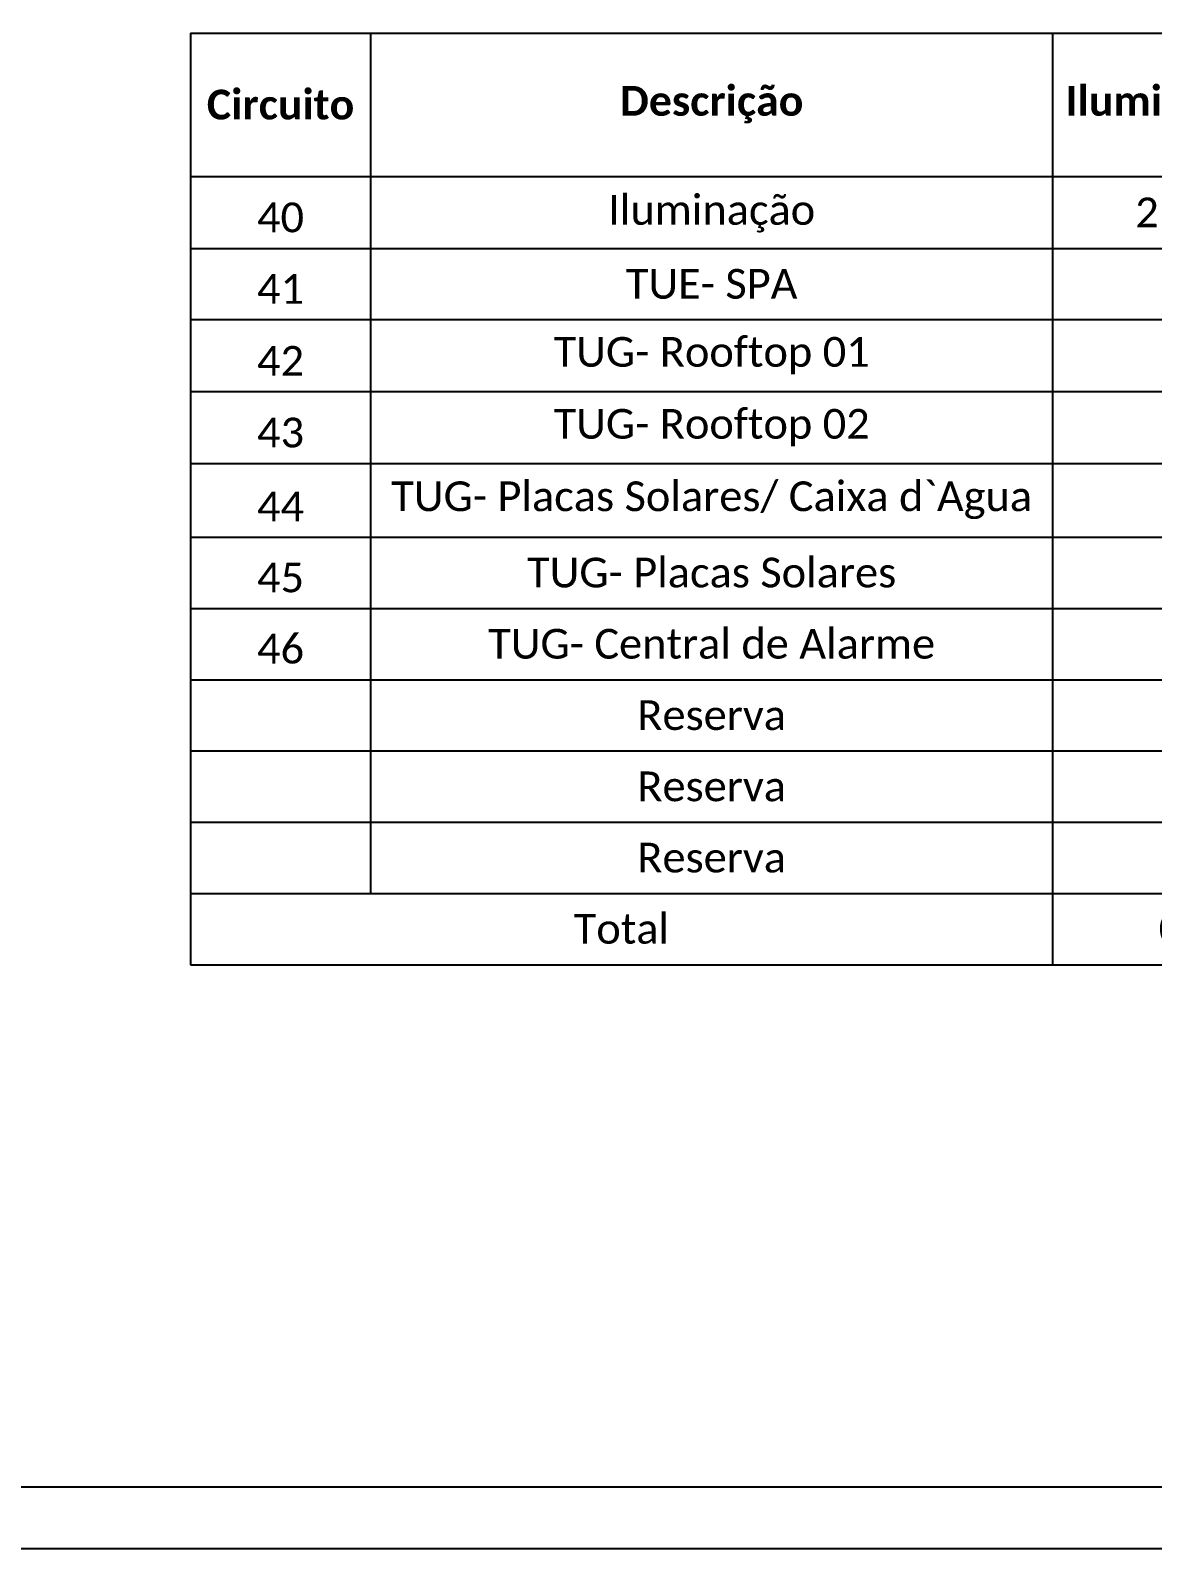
# Model space of a CAD drawing. Header units: millimetres. Extents: x 20625 to 81245, y 3427 to 18613.
# Drawn here: x 67337 to 68251, y 9204 to 10440 of the extents above; entities that cross this region are included whole.
import ezdxf

# ---------------------------------------------------------------- set-up
doc = ezdxf.new("R2010")
doc.units = ezdxf.units.MM
doc.layers.add('EJEL05130C', color=130, linetype='Continuous', lineweight=30)
doc.layers.add('EJELFORMATO', color=170, linetype='Continuous', lineweight=25)
doc.styles.get("Standard").update_dxf_attribs({"font": 'arial.ttf'})

# ---------------------------------------------------------------- blocks, each defined once
blk = doc.blocks.new('*T184')
at = {"layer": 'EJEL05130C', "linetype": 'ByBlock', "lineweight": -2, "transparency": 16777216}
for p, q in [((0, 0), (2694.3, 0)), ((0, 0), (0, -758.7)), ((146.8, 0), (146.8, -700.6)), ((702.3, 0), (702.3, -758.7)), ((894.5, 0), (894.5, -758.7)), ((1335, 0), (1335, -758.7)), ((1481.9, 0), (1481.9, -758.7)), ((1628.7, 0), (1628.7, -758.7)), ((1839.1, 0), (1839.1, -700.6)), ((2046.5, 0), (2046.5, -700.6)), ((2253.8, 0), (2253.8, -758.7)), ((2694.3, 0), (2694.3, -758.7)), ((894.5, -58.8), (1335, -58.8)), ((1041.4, -58.8), (1041.4, -758.7)), ((1188.2, -58.8), (1188.2, -758.7)), ((2253.8, -58.8), (2694.3, -58.8)), ((2400.7, -58.8), (2400.7, -758.7)), ((2547.5, -58.8), (2547.5, -758.7)), ((0, -116.9), (2694.3, -116.9)), ((0, -175.4), (2694.3, -175.4)), ((0, -233.4), (2694.3, -233.4)), ((0, -292), (2694.3, -292)), ((0, -350.6), (2694.3, -350.6)), ((0, -410.5), (2694.3, -410.5)), ((0, -468.5), (2694.3, -468.5)), ((0, -526.6), (2694.3, -526.6)), ((0, -584.6), (2694.3, -584.6)), ((0, -642.6), (2694.3, -642.6)), ((0, -700.6), (2694.3, -700.6)), ((0, -758.7), (2694.3, -758.7))]:
    blk.add_line(p, q, dxfattribs=at)
at = {"layer": 'EJEL05130C', "color": 0, "transparency": 16777216, "char_height": 24.215}
for s, insert, width, attachment_point in [('{\\fCalibri|b1|i0|c0;TUG(VA)', (1114.8, -29.4), 414.762, 5), ('{\\fCalibri|b1|i0|c0;Fases', (2474.1, -29.4), 414.762, 5), ('{\\fCalibri|b1|i0|c0;Circuito', (73.4, -58.4), 121.094, 5), ('{\\fCalibri|b1|i0|c0;Descrição', (424.6, -58.4), 529.721, 5), ('{\\fCalibri|b1|i0|c0;Iluminação', (798.4, -58.4), 166.497, 5), ('{\\fCalibri|b1|i0|c0;TUE(VA)', (1408.5, -58.4), 121.094, 5), ('{\\fCalibri|b1|i0|c0;Total', (1555.3, -58.4), 121.094, 5), ('{\\fCalibri|b1|i0|c0;Fiação(mm²)', (1733.9, -58.4), 184.658, 5), ('{\\fCalibri|b1|i0|c0;Disjuntor(A)', (1942.8, -58.4), 181.631, 5), ("{\\fCalibri|b1|i0|c0;DR's", (2150.2, -58.4), 181.631, 5), ('{\\fCalibri|b1|i0|c0;100', (968, -87.9), 121.094, 5), ('{\\fCalibri|b1|i0|c0;300', (1114.8, -87.9), 121.094, 5), ('{\\fCalibri|b1|i0|c0;600', (1261.6, -87.9), 121.094, 5), ('{\\fCalibri|b1|i0|c0;R', (2327.3, -87.9), 121.094, 5), ('{\\fCalibri|b1|i0|c0;S', (2474.1, -87.9), 121.094, 5), ('{\\fCalibri|b1|i0|c0;T', (2620.9, -87.9), 121.094, 5), ('{\\fCalibri|b0|i0|c0;Iluminação', (424.6, -162.5), 529.721, 8), ('{\\fCalibri|b0|i0|c0;219', (798.4, -146.1), 166.497, 5), ('{\\fCalibri|b0|i0|c0;219', (1555.3, -146.1), 121.094, 5), ('{\\fCalibri|b0|i0|c0;1,5', (1733.9, -146.1), 184.658, 5), ('{\\fCalibri|b0|i0|c0;6', (1942.8, -146.1), 181.631, 5), ('{\\fCalibri|b0|i0|c0;219', (2327.3, -146.1), 121.094, 5), ('{\\fCalibri|b0|i0|c0;40', (73.4, -162.5), 121.094, 8), ('{\\fCalibri|b0|i0|c0;', (968, -146.1), 121.094, 5), ('{\\fCalibri|b0|i0|c0;', (1114.8, -146.1), 121.094, 5), ('{\\fCalibri|b0|i0|c0;', (1261.6, -146.1), 121.094, 5), ('{\\fCalibri|b0|i0|c0;', (1408.5, -146.1), 121.094, 5), ('{\\fCalibri|b0|i0|c0;', (2150.2, -146.1), 181.631, 5), ('{\\fCalibri|b0|i0|c0;', (2474.1, -146.1), 121.094, 5), ('{\\fCalibri|b0|i0|c0;', (2620.9, -146.1), 121.094, 5), ('{\\fCalibri|b0|i0|c0;41', (73.4, -220.5), 121.094, 8), ('{\\fCalibri|b0|i0|c0;TUE- SPA', (424.6, -204.4), 529.721, 5), ('{\\fCalibri|b0|i0|c0;10600', (1408.5, -204.4), 121.094, 5), ('{\\fCalibri|b0|i0|c0;10600', (1555.3, -204.4), 121.094, 5), ('{\\fCalibri|b0|i0|c0;10', (1733.9, -204.4), 184.658, 5), ('{\\fCalibri|b0|i0|c0;50', (1942.8, -204.4), 181.631, 5), ('{\\fCalibri|b0|i0|c0;63', (2150.2, -204.4), 181.631, 5), ('{\\fCalibri|b0|i0|c0;5300', (2327.3, -204.4), 121.094, 5), ('{\\fCalibri|b0|i0|c0;5300', (2620.9, -204.4), 121.094, 5), ('{\\fCalibri|b0|i0|c0;', (798.4, -204.4), 166.497, 5), ('{\\fCalibri|b0|i0|c0;', (968, -204.4), 121.094, 5), ('{\\fCalibri|b0|i0|c0;', (1114.8, -204.4), 121.094, 5), ('{\\fCalibri|b0|i0|c0;', (1261.6, -204.4), 121.094, 5), ('{\\fCalibri|b0|i0|c0;', (2474.1, -204.4), 121.094, 5), ('{\\fCalibri|b0|i0|c0;TUG- Rooftop 01', (424.6, -262.7), 529.721, 5), ('{\\fCalibri|b0|i0|c0;42', (73.4, -279.1), 121.094, 8), ('{\\fCalibri|b0|i0|c0;14', (968, -262.7), 121.094, 5), ('{\\fCalibri|b0|i0|c0;1400', (1555.3, -262.7), 121.094, 5), ('{\\fCalibri|b0|i0|c0;2,5', (1733.9, -262.7), 184.658, 5), ('{\\fCalibri|b0|i0|c0;16', (1942.8, -262.7), 181.631, 5), ('{\\fCalibri|b0|i0|c0;1400', (2474.1, -262.7), 121.094, 5), ('{\\fCalibri|b0|i0|c0;', (798.4, -262.7), 166.497, 5), ('{\\fCalibri|b0|i0|c0;', (1114.8, -262.7), 121.094, 5), ('{\\fCalibri|b0|i0|c0;', (1261.6, -262.7), 121.094, 5), ('{\\fCalibri|b0|i0|c0;', (1408.5, -262.7), 121.094, 5), ('{\\fCalibri|b0|i0|c0;', (2150.2, -262.7), 181.631, 5), ('{\\fCalibri|b0|i0|c0;', (2327.3, -262.7), 121.094, 5), ('{\\fCalibri|b0|i0|c0;', (2620.9, -262.7), 121.094, 5), ('{\\fCalibri|b0|i0|c0;TUG- Rooftop 02', (424.6, -321.3), 529.721, 5), ('{\\fCalibri|b0|i0|c0;3', (1261.6, -321.3), 121.094, 5), ('{\\fCalibri|b0|i0|c0;1800', (1555.3, -321.3), 121.094, 5), ('{\\fCalibri|b0|i0|c0;2,5', (1733.9, -321.3), 184.658, 5), ('{\\fCalibri|b0|i0|c0;20', (1942.8, -321.3), 181.631, 5), ('{\\fCalibri|b0|i0|c0;25', (2150.2, -321.3), 181.631, 5), ('{\\fCalibri|b0|i0|c0;1800', (2327.3, -321.3), 121.094, 5), ('{\\fCalibri|b0|i0|c0;43', (73.4, -337.7), 121.094, 8), ('{\\fCalibri|b0|i0|c0;', (798.4, -321.3), 166.497, 5), ('{\\fCalibri|b0|i0|c0;', (968, -321.3), 121.094, 5), ('{\\fCalibri|b0|i0|c0;', (1114.8, -321.3), 121.094, 5), ('{\\fCalibri|b0|i0|c0;', (1408.5, -321.3), 121.094, 5), ('{\\fCalibri|b0|i0|c0;', (2474.1, -321.3), 121.094, 5), ('{\\fCalibri|b0|i0|c0;', (2620.9, -321.3), 121.094, 5), ('{\\fCalibri|b0|i0|c0;TUG- Placas Solares/ Caixa d`Agua', (424.6, -380.5), 529.721, 5), ('{\\fCalibri|b0|i0|c0;14', (968, -380.5), 121.094, 5), ('{\\fCalibri|b0|i0|c0;1400', (1555.3, -380.5), 121.094, 5), ('{\\fCalibri|b0|i0|c0;2,5', (1733.9, -380.5), 184.658, 5), ('{\\fCalibri|b0|i0|c0;16', (1942.8, -380.5), 181.631, 5), ('{\\fCalibri|b0|i0|c0;25', (2150.2, -380.5), 181.631, 5), ('{\\fCalibri|b0|i0|c0;1400', (2327.3, -380.5), 121.094, 5), ('{\\fCalibri|b0|i0|c0;44', (73.4, -397.6), 121.094, 8), ('{\\fCalibri|b0|i0|c0;', (798.4, -380.5), 166.497, 5), ('{\\fCalibri|b0|i0|c0;', (1114.8, -380.5), 121.094, 5), ('{\\fCalibri|b0|i0|c0;', (1261.6, -380.5), 121.094, 5), ('{\\fCalibri|b0|i0|c0;', (1408.5, -380.5), 121.094, 5), ('{\\fCalibri|b0|i0|c0;', (2474.1, -380.5), 121.094, 5), ('{\\fCalibri|b0|i0|c0;', (2620.9, -380.5), 121.094, 5), ('{\\fCalibri|b0|i0|c0;45', (73.4, -455.7), 121.094, 8), ('{\\fCalibri|b0|i0|c0;TUG- Placas Solares', (424.6, -439.5), 529.721, 5), ('{\\fCalibri|b0|i0|c0;3', (1261.6, -439.5), 121.094, 5), ('{\\fCalibri|b0|i0|c0;1800', (1555.3, -439.5), 121.094, 5), ('{\\fCalibri|b0|i0|c0;2,5', (1733.9, -439.5), 184.658, 5), ('{\\fCalibri|b0|i0|c0;20', (1942.8, -439.5), 181.631, 5), ('{\\fCalibri|b0|i0|c0;25', (2150.2, -439.5), 181.631, 5), ('{\\fCalibri|b0|i0|c0;1800', (2327.3, -439.5), 121.094, 5), ('{\\fCalibri|b0|i0|c0;', (798.4, -439.5), 166.497, 5), ('{\\fCalibri|b0|i0|c0;', (968, -439.5), 121.094, 5), ('{\\fCalibri|b0|i0|c0;', (1114.8, -439.5), 121.094, 5), ('{\\fCalibri|b0|i0|c0;', (1408.5, -439.5), 121.094, 5), ('{\\fCalibri|b0|i0|c0;', (2474.1, -439.5), 121.094, 5), ('{\\fCalibri|b0|i0|c0;', (2620.9, -439.5), 121.094, 5), ('{\\fCalibri|b0|i0|c0;46', (73.4, -513.7), 121.094, 8), ('{\\fCalibri|b0|i0|c0;TUG- Central de Alarme', (424.6, -497.5), 529.721, 5), ('{\\fCalibri|b0|i0|c0;1', (1261.6, -497.5), 121.094, 5), ('{\\fCalibri|b0|i0|c0;600', (1555.3, -497.5), 121.094, 5), ('{\\fCalibri|b0|i0|c0;2,5', (1733.9, -497.5), 184.658, 5), ('{\\fCalibri|b0|i0|c0;10', (1942.8, -497.5), 181.631, 5), ('{\\fCalibri|b0|i0|c0;600', (2327.3, -497.5), 121.094, 5), ('{\\fCalibri|b0|i0|c0;', (798.4, -497.5), 166.497, 5), ('{\\fCalibri|b0|i0|c0;', (968, -497.5), 121.094, 5), ('{\\fCalibri|b0|i0|c0;', (1114.8, -497.5), 121.094, 5), ('{\\fCalibri|b0|i0|c0;', (1408.5, -497.5), 121.094, 5), ('{\\fCalibri|b0|i0|c0;', (2150.2, -497.5), 181.631, 5), ('{\\fCalibri|b0|i0|c0;', (2474.1, -497.5), 121.094, 5), ('{\\fCalibri|b0|i0|c0;', (2620.9, -497.5), 121.094, 5), ('{\\fCalibri|b0|i0|c0;Reserva', (424.6, -555.6), 529.721, 5), ('{\\fCalibri|b0|i0|c0;0', (1555.3, -555.6), 121.094, 5), ('{\\fCalibri|b0|i0|c0;', (798.4, -555.6), 166.497, 5), ('{\\fCalibri|b0|i0|c0;', (968, -555.6), 121.094, 5), ('{\\fCalibri|b0|i0|c0;', (1114.8, -555.6), 121.094, 5), ('{\\fCalibri|b0|i0|c0;', (1261.6, -555.6), 121.094, 5), ('{\\fCalibri|b0|i0|c0;', (1408.5, -555.6), 121.094, 5), ('{\\fCalibri|b0|i0|c0;', (1733.9, -555.6), 184.658, 5), ('{\\fCalibri|b0|i0|c0;', (1942.8, -555.6), 181.631, 5), ('{\\fCalibri|b0|i0|c0;', (2150.2, -555.6), 181.631, 5), ('{\\fCalibri|b0|i0|c0;', (2327.3, -555.6), 121.094, 5), ('{\\fCalibri|b0|i0|c0;', (2474.1, -555.6), 121.094, 5), ('{\\fCalibri|b0|i0|c0;', (2620.9, -555.6), 121.094, 5), ('{\\fCalibri|b0|i0|c0;', (73.4, -571.7), 121.094, 8), ('{\\fCalibri|b0|i0|c0;Reserva', (424.6, -613.6), 529.721, 5), ('{\\fCalibri|b0|i0|c0;0', (1555.3, -613.6), 121.094, 5), ('{\\fCalibri|b0|i0|c0;', (73.4, -613.6), 121.094, 5), ('{\\fCalibri|b0|i0|c0;', (798.4, -613.6), 166.497, 5), ('{\\fCalibri|b0|i0|c0;', (968, -613.6), 121.094, 5), ('{\\fCalibri|b0|i0|c0;', (1114.8, -613.6), 121.094, 5), ('{\\fCalibri|b0|i0|c0;', (1261.6, -613.6), 121.094, 5), ('{\\fCalibri|b0|i0|c0;', (1408.5, -613.6), 121.094, 5), ('{\\fCalibri|b0|i0|c0;', (1733.9, -613.6), 184.658, 5), ('{\\fCalibri|b0|i0|c0;', (1942.8, -613.6), 181.631, 5), ('{\\fCalibri|b0|i0|c0;', (2150.2, -613.6), 181.631, 5), ('{\\fCalibri|b0|i0|c0;', (2327.3, -613.6), 121.094, 5), ('{\\fCalibri|b0|i0|c0;', (2474.1, -613.6), 121.094, 5), ('{\\fCalibri|b0|i0|c0;', (2620.9, -613.6), 121.094, 5), ('{\\fCalibri|b0|i0|c0;Reserva', (424.6, -671.6), 529.721, 5), ('{\\fCalibri|b0|i0|c0;0', (1555.3, -671.6), 121.094, 5), ('{\\fCalibri|b0|i0|c0;', (73.4, -671.6), 121.094, 5), ('{\\fCalibri|b0|i0|c0;', (798.4, -671.6), 166.497, 5), ('{\\fCalibri|b0|i0|c0;', (968, -671.6), 121.094, 5), ('{\\fCalibri|b0|i0|c0;', (1114.8, -671.6), 121.094, 5), ('{\\fCalibri|b0|i0|c0;', (1261.6, -671.6), 121.094, 5), ('{\\fCalibri|b0|i0|c0;', (1408.5, -671.6), 121.094, 5), ('{\\fCalibri|b0|i0|c0;', (1733.9, -671.6), 184.658, 5), ('{\\fCalibri|b0|i0|c0;', (1942.8, -671.6), 181.631, 5), ('{\\fCalibri|b0|i0|c0;', (2150.2, -671.6), 181.631, 5), ('{\\fCalibri|b0|i0|c0;', (2327.3, -671.6), 121.094, 5), ('{\\fCalibri|b0|i0|c0;', (2474.1, -671.6), 121.094, 5), ('{\\fCalibri|b0|i0|c0;', (2620.9, -671.6), 121.094, 5), ('{\\fCalibri|b0|i0|c0;Total', (351.1, -729.6), 676.556, 5), ('{\\fCalibri|b0|i0|c0;10600', (1408.5, -729.6), 121.094, 5), ('{\\fCalibri|b0|i0|c0;17819', (1555.3, -729.6), 121.094, 5), ('{\\fCalibri|b0|i0|c0;0', (798.4, -729.6), 166.497, 5), ('{\\fCalibri|b0|i0|c0;1400', (968, -729.6), 121.094, 5), ('{\\fCalibri|b0|i0|c0;0', (1114.8, -729.6), 121.094, 5), ('{\\fCalibri|b0|i0|c0;4200', (1261.6, -729.6), 121.094, 5), ('{\\fCalibri|b0|i0|c0;11119', (2327.3, -729.6), 121.094, 5), ('{\\fCalibri|b0|i0|c0;1400', (2474.1, -729.6), 121.094, 5), ('{\\fCalibri|b0|i0|c0;5300', (2620.9, -729.6), 121.094, 5), ('{\\fCalibri|b0|i0|c0;', (1641.6, -745.8), 599.401, 7)]:
    blk.add_mtext(s, dxfattribs=dict(at, insert=insert, width=width, attachment_point=attachment_point))

msp = doc.modelspace()

# ---------------------------------------------------------------- linework, layer by layer
at = {"layer": 'EJELFORMATO', "color": 7, "elevation": 836659.2}
msp.add_lwpolyline([(64594.1, 9204), (70539.1, 9204), (70539.1, 13409), (64594.1, 13409)], close=True, dxfattribs=at)
at = {"layer": 'EJELFORMATO', "elevation": 836659.2}
msp.add_lwpolyline([(70489.1, 9254), (64719.1, 9254), (64719.1, 13359), (70489.1, 13359)], close=True, dxfattribs=at)

# ---------------------------------------------------------------- block references
msp.add_blockref('*T184', (67467.4, 10438.2))

doc.saveas('drawing.dxf')
